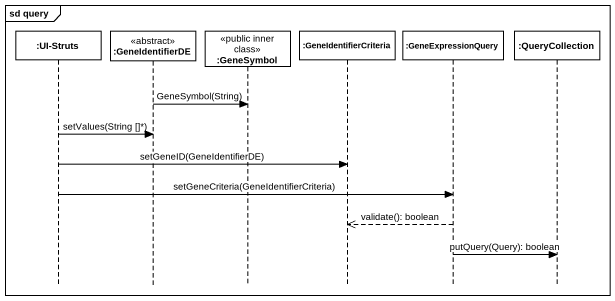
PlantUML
@startuml
mainframe sd query
hide footbox
participant ":UI-Struts" as UI_Struts
participant ":GeneIdentifierDE" as GeneIdentifierDE <<abstract>>
participant ":GeneSymbol" as GeneSymbol <<public inner class>>
participant ":GeneIdentifierCriteria" as GeneIdentifierCriteria
participant ":GeneExpressionQuery" as GeneExpressionQuery
participant ":QueryCollection" as QueryCollection

GeneIdentifierDE -> GeneSymbol : GeneSymbol(String)
UI_Struts -> GeneIdentifierDE : setValues(String []*)
UI_Struts -> GeneIdentifierCriteria : setGeneID(GeneIdentifierDE)
UI_Struts -> GeneExpressionQuery : setGeneCriteria(GeneIdentifierCriteria)
GeneExpressionQuery -->> GeneIdentifierCriteria : validate(): boolean
GeneExpressionQuery -> QueryCollection : putQuery(Query): boolean
@enduml
